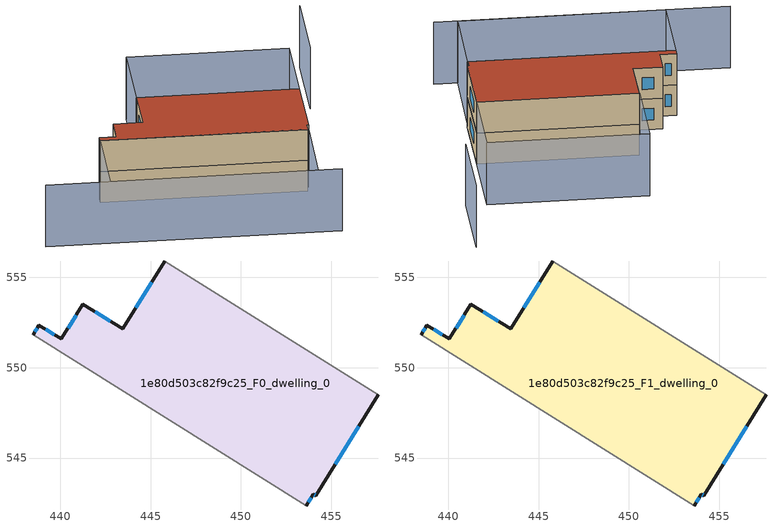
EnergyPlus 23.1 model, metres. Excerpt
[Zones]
1e80d503c82f9c25_F0_dwelling_0
 floor ground (EU_floor_Construction): 457.58,548.49 454.14,542.91 454,543 453.6,542.35 438.5,551.82 438.83,552.36 440.07,551.59 441.25,553.5 443.46,552.14 445.78,555.89 z0
 wall outside (EU_wall_Construction): 453.6,542.35 454,543 454.14,542.91 457.58,548.49 / 445.78,555.89 443.46,552.14 441.25,553.5 440.07,551.59 438.83,552.36 438.5,551.82 z0:3
 wall adiabatic (EU_wall_Construction): 457.58,548.49 445.78,555.89 / 438.5,551.82 453.6,542.35 z0:3
 window (EU_Window_Construction): 455.21,544.65 456.51,546.75 / 454.04,542.97 454.1,542.94 / 453.73,542.55 453.88,542.8 / 438.72,552.19 438.6,551.99 / 439.68,551.83 439.21,552.12 / 440.88,552.91 440.43,552.19 / 442.77,552.56 441.94,553.08 / 445.06,554.72 444.18,553.31 z0.93:2.07
1e80d503c82f9c25_F1_dwelling_0
 floor to 1e80d503c82f9c25_F0_dwelling_0 (EU_floor_Construction): 457.58,548.49 454.14,542.91 454,543 453.6,542.35 438.5,551.82 438.83,552.36 440.07,551.59 441.25,553.5 443.46,552.14 445.78,555.89 z3
 wall outside (EU_wall_Construction): 453.6,542.35 454,543 454.14,542.91 457.58,548.49 / 445.78,555.89 443.46,552.14 441.25,553.5 440.07,551.59 438.83,552.36 438.5,551.82 z3:6
 wall adiabatic (EU_wall_Construction): 457.58,548.49 445.78,555.89 / 438.5,551.82 453.6,542.35 z3:6
 window (EU_Window_Construction): 455.21,544.65 456.51,546.75 / 454.04,542.97 454.1,542.94 / 453.73,542.55 453.88,542.8 / 438.72,552.19 438.6,551.99 / 439.68,551.83 439.21,552.12 / 440.88,552.91 440.43,552.19 / 442.77,552.56 441.94,553.08 / 445.06,554.72 444.18,553.31 z3.93:5.07
 roof outside (EU_roof_Construction): 454.14,542.91 457.58,548.49 445.78,555.89 443.46,552.14 441.25,553.5 440.07,551.59 438.83,552.36 438.5,551.82 453.6,542.35 454,543 z6
shading: 429.94,548.56 451.49,535.04 / 466.89,560.03 462.99,553.74 / 438.5,551.82 453.65,542.32 / 453.65,542.32 449.76,536.12 / 449.76,536.12 434.61,545.63 / 434.61,545.63 438.5,551.82 / 449.62,562.12 461.46,554.69 / 461.46,554.69 457.58,548.49 / 457.58,548.49 445.73,555.92 / 445.73,555.92 449.62,562.12 z0:6
[Building]
EU S2 Campaign: North Axis=0; Terrain=City; Solar Distribution=FullExterior
[Site:Location]
Montreal-Trudeau.Intl.AP: Latitude=45.4667; Longitude=-73.75; Time Zone=-5; Elevation=36
[SizingPeriod:WeatherFileDays]
AnnualSizingPeriod: Begin Month=1; Begin Day of Month=1; End Month=12; End Day of Month=31; Day of Week for Start Day=Monday; Use Weather File Daylight Saving Period=No; Use Weather File Rain and Snow Indicators=No
[MATERIAL]
EU_InternalMass_Material: Roughness=MediumRough; Thickness=0.1; Conductivity=1; Density=1800; Specific Heat=900; Thermal Absorptance=0.9; Solar Absorptance=0.7; Visible Absorptance=0.7
[MATERIAL:NOMASS] Roughness=MediumRough; Thermal Absorptance=0.9; Solar Absorptance=0.7; Visible Absorptance=0.7
Name | Thermal Resistance
EU_wall_NoMass; EU_floor_NoMass | 1.36485
EU_roof_NoMass | 2.55992
[WINDOWMATERIAL:SIMPLEGLAZINGSYSTEM]
EU_Window_SimpleGlazing: UFactor=3.92339; Solar Heat Gain Coefficient=0.8; Visible Transmittance=0.8
[CONSTRUCTION]
EU_wall_Construction: EU_wall_NoMass
EU_roof_Construction: EU_roof_NoMass
EU_floor_Construction: EU_floor_NoMass
EU_Window_Construction: EU_Window_SimpleGlazing
EU_InternalMass_Construction: EU_InternalMass_Material
[ZONE] Type=1; Multiplier=1; Ceiling Height=autocalculate; Floor Area=autocalculate; Part of Total Floor Area=Yes
Name | Volume
1e80d503c82f9c25_F0_dwelling_0 | 330.62
1e80d503c82f9c25_F1_dwelling_0 | 330.623
[INTERNALMASS] Construction=EU_InternalMass_Construction; Surface Area=110.207
Name | Zone or ZoneList
1e80d503c82f9c25_F0_dwelling_0_EU_InternalMass | 1e80d503c82f9c25_F0_dwelling_0
1e80d503c82f9c25_F1_dwelling_0_EU_InternalMass | 1e80d503c82f9c25_F1_dwelling_0
[OTHEREQUIPMENT] Fuel Type=Electricity; Design Level Calculation Method=Watts/Area; Power per Zone Floor Area=1; Fraction Latent=0; Fraction Radiant=0; Fraction Lost=0; Carbon Dioxide Generation Rate=0; EndUse Subcategory=EU_Step8_InternalGains
Name | Zone or ZoneList or Space or SpaceList | Schedule
EU_Step8_InternalGain_1e80d503c82f9c25_F0_dwelling_0_f000 | 1e80d503c82f9c25_F0_dwelling_0 | EU_Step8_GainSchedule_1e80d503c82f9c25_F0_dwelling_0_f000
EU_Step8_InternalGain_1e80d503c82f9c25_F1_dwelling_0_f000 | 1e80d503c82f9c25_F1_dwelling_0 | EU_Step8_GainSchedule_1e80d503c82f9c25_F1_dwelling_0_f000
[ZONEVENTILATION:DESIGNFLOWRATE] Schedule=EU_AlwaysOn; Design Flow Rate Calculation Method=AirChanges/Hour; Air Changes per Hour=0.860309; Ventilation Type=Natural; Fan Pressure Rise=0; Fan Total Efficiency=1; Constant Term Coefficient=1; Temperature Term Coefficient=0; Velocity Term Coefficient=0; Velocity Squared Term Coefficient=0; Minimum Indoor Temperature=-100; Maximum Indoor Temperature=100; Delta Temperature=-100; Minimum Outdoor Temperature=-100; Maximum Outdoor Temperature=100; Maximum Wind Speed=40
Name | Zone or ZoneList or Space or SpaceList
EU_ConstantAir_1e80d503c82f9c25_F0_dwelling_0 | 1e80d503c82f9c25_F0_dwelling_0
EU_ConstantAir_1e80d503c82f9c25_F1_dwelling_0 | 1e80d503c82f9c25_F1_dwelling_0
[HVACTEMPLATE:THERMOSTAT] Constant Heating Setpoint=20; Constant Cooling Setpoint=50
EU_HeatOnly_1e80d503c82f9c25_F0_dwelling_0; EU_HeatOnly_1e80d503c82f9c25_F1_dwelling_0
[HVACTEMPLATE:ZONE:IDEALLOADSAIRSYSTEM] System Availability Schedule=EU_AlwaysOn; Maximum Heating Supply Air Temperature=50; Minimum Cooling Supply Air Temperature=13; Maximum Heating Supply Air Humidity Ratio=0.0156; Minimum Cooling Supply Air Humidity Ratio=0.0077; Heating Limit=NoLimit; Cooling Limit=NoLimit; Heating Availability Schedule=EU_AlwaysOn; Cooling Availability Schedule=EU_CoolingOff; Dehumidification Control Type=ConstantSensibleHeatRatio; Cooling Sensible Heat Ratio=0.7; Dehumidification Setpoint=60; Humidification Control Type=None; Humidification Setpoint=30; Outdoor Air Method=None; Outdoor Air Flow Rate per Person=0.00944; Outdoor Air Flow Rate per Zone Floor Area=0; Outdoor Air Flow Rate per Zone=0; Demand Controlled Ventilation Type=None; Outdoor Air Economizer Type=NoEconomizer; Heat Recovery Type=None; Sensible Heat Recovery Effectiveness=0.7; Latent Heat Recovery Effectiveness=0.65
Name | Template Thermostat
1e80d503c82f9c25_F0_dwelling_0 | EU_HeatOnly_1e80d503c82f9c25_F0_dwelling_0
1e80d503c82f9c25_F1_dwelling_0 | EU_HeatOnly_1e80d503c82f9c25_F1_dwelling_0
[SIZING:ZONE] Zone Cooling Design Supply Air Temperature Input Method=SupplyAirTemperature; Zone Cooling Design Supply Air Temperature=13; Zone Heating Design Supply Air Temperature Input Method=SupplyAirTemperature; Zone Heating Design Supply Air Temperature=50; Zone Cooling Design Supply Air Humidity Ratio=0.008; Zone Heating Design Supply Air Humidity Ratio=0.008; Cooling Design Air Flow Method=DesignDay; Cooling Design Air Flow Rate=0; Cooling Minimum Air Flow per Zone Floor Area=0.000762; Cooling Minimum Air Flow=0; Cooling Minimum Air Flow Fraction=0.2; Heating Design Air Flow Method=DesignDay; Heating Design Air Flow Rate=0; Heating Maximum Air Flow per Zone Floor Area=0.002032; Heating Maximum Air Flow=0.141576; Heating Maximum Air Flow Fraction=0.3; Account for Dedicated Outdoor Air System=No; Dedicated Outdoor Air System Control Strategy=NeutralSupplyAir; Dedicated Outdoor Air Low Setpoint Temperature for Design=autosize; Dedicated Outdoor Air High Setpoint Temperature for Design=autosize; Zone Load Sizing Method=Sensible Load Only No Latent Load; Zone Latent Cooling Design Supply Air Humidity Ratio Input Method=HumidityRatioDifference; Zone Cooling Design Supply Air Humidity Ratio Difference=0.005; Zone Latent Heating Design Supply Air Humidity Ratio Input Method=HumidityRatioDifference; Zone Humidification Design Supply Air Humidity Ratio Difference=0.005
1e80d503c82f9c25_F0_dwelling_0; 1e80d503c82f9c25_F1_dwelling_0
[SCHEDULE:CONSTANT]
Name | Hourly Value
EU_AlwaysOn | 1
EU_CoolingOff | 0
[SCHEDULE:FILE] Column Number=1; Rows to Skip at Top=0; Number of Hours of Data=8760; Column Separator=Comma; Interpolate to Timestep=No; Minutes per Item=60; Adjust Schedule for Daylight Savings=Yes
Name | File
EU_Step8_GainSchedule_1e80d503c82f9c25_F0_dwelling_0_f000 | ../../schedules/1e80d503c82f9c25/1e80d503c82f9c25_F0_dwelling_0_f000_gain.csv
EU_Step8_GainSchedule_1e80d503c82f9c25_F1_dwelling_0_f000 | ../../schedules/1e80d503c82f9c25/1e80d503c82f9c25_F1_dwelling_0_f000_gain.csv
